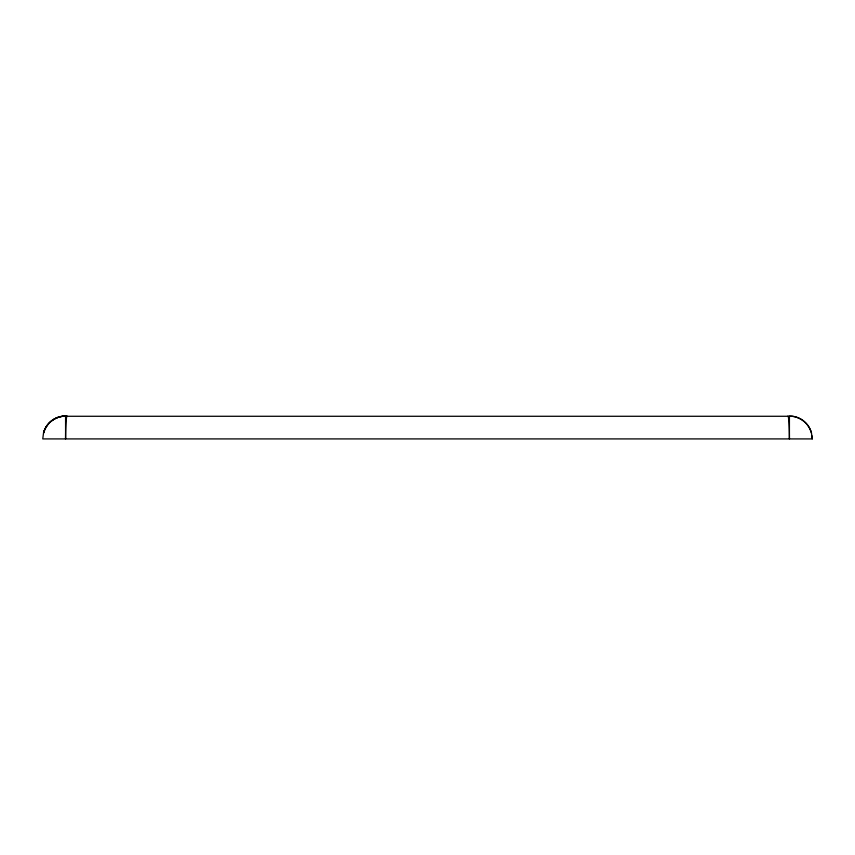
<?xml version="1.0" encoding="UTF-8"?>
<svg xmlns="http://www.w3.org/2000/svg" width="855" height="855" viewBox="0 0 855 855"><rect width="100%" height="100%" fill="white"/><g stroke="black" fill="none" stroke-linecap="round" stroke-linejoin="round"><path stroke-width="1.28" d="M62.607 416.278L792.478 416.278A22.796 22.754 -90 0 1 811.47 433.004L812.25 438.914L42.75 438.914L43.53 433.004A22.796 22.754 90 0 1 62.522 416.267L65.579 416.086L65.579 438.914L65.632 433.004A22.796 1.496 -90 0 1 66.882 416.267L67.075 416.086M65.579 416.278L66.882 416.278M787.925 416.086L788.118 416.278A22.796 1.496 -90 0 1 789.368 433.004L789.422 438.914L789.422 416.086A22.829 22.829 0 0 1 811.47 433.004M812.058 435.932L812.25 438.914M65.579 416.086A22.829 22.829 0 0 0 43.53 433.004A22.796 22.754 -90 0 1 62.522 416.267"/></g></svg>
